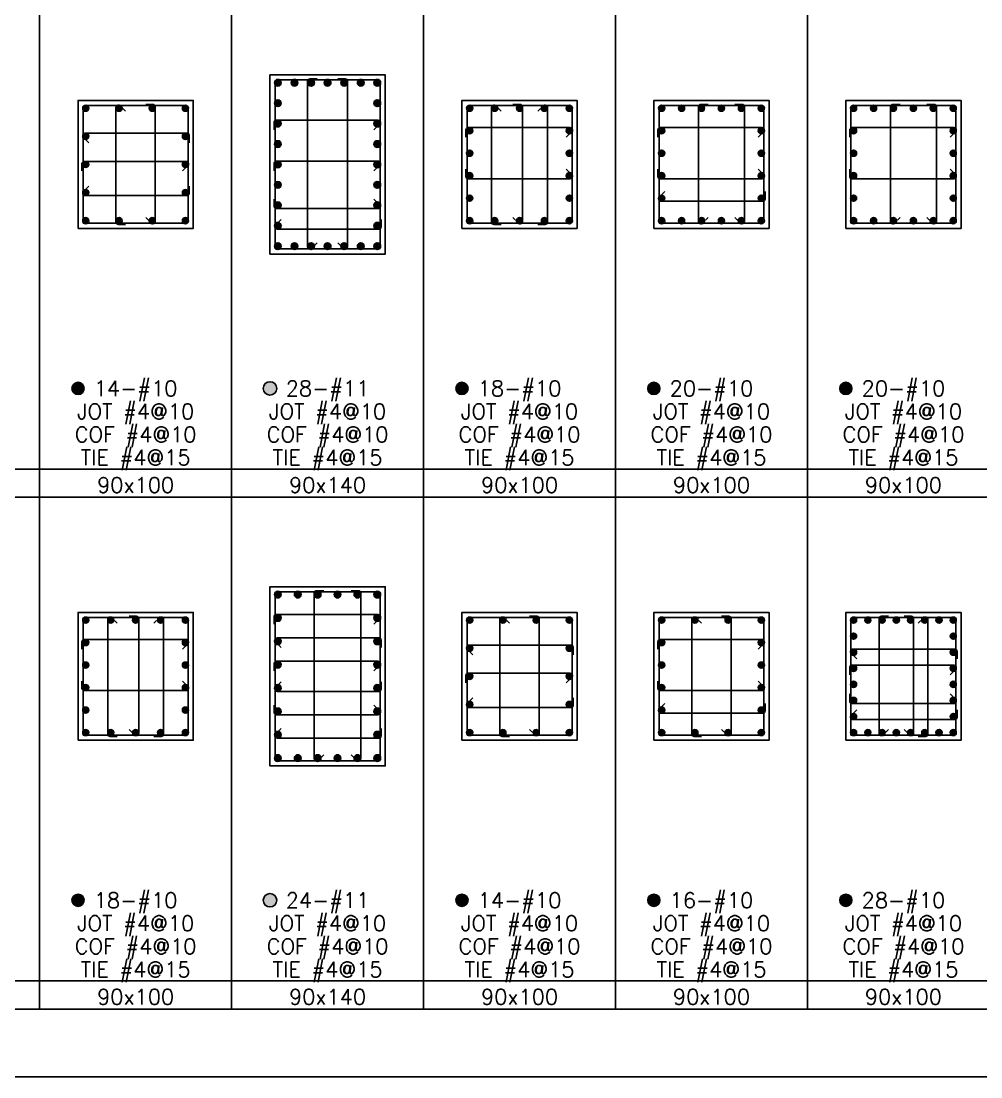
# Model space of a CAD drawing. Header units: millimetres. Extents: x 0 to 31920, y -6088 to 2522.
# Drawn here: x 7255 to 8005, y 0 to 825 of the extents above; entities that cross this region are included whole.
import ezdxf
from ezdxf.enums import TextEntityAlignment as Align

# ---------------------------------------------------------------- set-up
doc = ezdxf.new("R2010")
doc.units = ezdxf.units.MM
doc.header["$MEASUREMENT"] = 0
for name, color, linetype in [('DwFm', 7, 'Continuous'), ('S-RC', 130, 'Continuous'), ('S-REINF', 6, 'Continuous'), ('S-REINFD', 201, 'Continuous'), ('S-STUD', 1, 'Continuous'), ('S-TEXT', 2, 'Continuous')]:
    doc.layers.add(name, color=color, linetype=linetype)
doc.styles.add('CS4', font='romans.shx', dxfattribs={"width": 0.8, "bigfont": 'lsp.shx'})

# ---------------------------------------------------------------- blocks, each defined once
blk = doc.blocks.new('繪圖範圍')
blk.add_lwpolyline([(0, 51.1), (79.8, 51.1), (79.8, 0), (0, 0)], close=True)

msp = doc.modelspace()

# ---------------------------------------------------------------- hatches: boundary and pattern name
at = {"layer": 'S-REINFD'}
h = msp.add_hatch(color=256, dxfattribs=at)
edge = h.paths.add_edge_path()
edge.add_arc((7455.14, 776.86), 2.62, 0, 360)
h = msp.add_hatch(color=256, dxfattribs=at)
edge = h.paths.add_edge_path()
edge.add_arc((7468.1, 776.86), 2.62, 0, 360)
h = msp.add_hatch(color=256, dxfattribs=at)
edge = h.paths.add_edge_path()
edge.add_arc((7481.05, 776.86), 2.62, 0, 360)
h = msp.add_hatch(color=256, dxfattribs=at)
edge = h.paths.add_edge_path()
edge.add_arc((7494, 776.86), 2.62, 0, 360)
h = msp.add_hatch(color=256, dxfattribs=at)
edge = h.paths.add_edge_path()
edge.add_arc((7506.95, 776.86), 2.62, 0, 360)
h = msp.add_hatch(color=256, dxfattribs=at)
edge = h.paths.add_edge_path()
edge.add_arc((7519.9, 776.86), 2.62, 0, 360)
h = msp.add_hatch(color=256, dxfattribs=at)
edge = h.paths.add_edge_path()
edge.add_arc((7532.86, 776.86), 2.62, 0, 360)
h = msp.add_hatch(color=256, dxfattribs=at)
edge = h.paths.add_edge_path()
edge.add_arc((7305.06, 756.94), 2.38, 0, 360)
h = msp.add_hatch(color=256, dxfattribs=at)
edge = h.paths.add_edge_path()
edge.add_arc((7331.02, 756.94), 2.38, 0, 360)
h = msp.add_hatch(color=256, dxfattribs=at)
edge = h.paths.add_edge_path()
edge.add_arc((7356.98, 756.94), 2.38, 0, 360)
h = msp.add_hatch(color=256, dxfattribs=at)
edge = h.paths.add_edge_path()
edge.add_arc((7382.94, 756.94), 2.38, 0, 360)
h = msp.add_hatch(color=256, dxfattribs=at)
edge = h.paths.add_edge_path()
edge.add_arc((7455.14, 760.89), 2.62, 0, 360)
h = msp.add_hatch(color=256, dxfattribs=at)
edge = h.paths.add_edge_path()
edge.add_arc((7532.86, 760.89), 2.62, 0, 360)
h = msp.add_hatch(color=256, dxfattribs=at)
edge = h.paths.add_edge_path()
edge.add_arc((7605.06, 756.94), 2.38, 0, 360)
h = msp.add_hatch(color=256, dxfattribs=at)
edge = h.paths.add_edge_path()
edge.add_arc((7624.53, 756.94), 2.38, 0, 360)
h = msp.add_hatch(color=256, dxfattribs=at)
edge = h.paths.add_edge_path()
edge.add_arc((7644, 756.94), 2.38, 0, 360)
h = msp.add_hatch(color=256, dxfattribs=at)
edge = h.paths.add_edge_path()
edge.add_arc((7663.47, 756.94), 2.38, 0, 360)
h = msp.add_hatch(color=256, dxfattribs=at)
edge = h.paths.add_edge_path()
edge.add_arc((7682.94, 756.94), 2.38, 0, 360)
h = msp.add_hatch(color=256, dxfattribs=at)
edge = h.paths.add_edge_path()
edge.add_arc((7755.06, 756.94), 2.38, 0, 360)
h = msp.add_hatch(color=256, dxfattribs=at)
edge = h.paths.add_edge_path()
edge.add_arc((7770.64, 756.94), 2.38, 0, 360)
h = msp.add_hatch(color=256, dxfattribs=at)
edge = h.paths.add_edge_path()
edge.add_arc((7786.21, 756.94), 2.38, 0, 360)
h = msp.add_hatch(color=256, dxfattribs=at)
edge = h.paths.add_edge_path()
edge.add_arc((7801.79, 756.94), 2.38, 0, 360)
h = msp.add_hatch(color=256, dxfattribs=at)
edge = h.paths.add_edge_path()
edge.add_arc((7817.36, 756.94), 2.38, 0, 360)
h = msp.add_hatch(color=256, dxfattribs=at)
edge = h.paths.add_edge_path()
edge.add_arc((7832.94, 756.94), 2.38, 0, 360)
h = msp.add_hatch(color=256, dxfattribs=at)
edge = h.paths.add_edge_path()
edge.add_arc((7905.06, 756.94), 2.38, 0, 360)
h = msp.add_hatch(color=256, dxfattribs=at)
edge = h.paths.add_edge_path()
edge.add_arc((7920.64, 756.94), 2.38, 0, 360)
h = msp.add_hatch(color=256, dxfattribs=at)
edge = h.paths.add_edge_path()
edge.add_arc((7936.21, 756.94), 2.38, 0, 360)
h = msp.add_hatch(color=256, dxfattribs=at)
edge = h.paths.add_edge_path()
edge.add_arc((7951.79, 756.94), 2.38, 0, 360)
h = msp.add_hatch(color=256, dxfattribs=at)
edge = h.paths.add_edge_path()
edge.add_arc((7967.36, 756.94), 2.38, 0, 360)
h = msp.add_hatch(color=256, dxfattribs=at)
edge = h.paths.add_edge_path()
edge.add_arc((7982.94, 756.94), 2.38, 0, 360)
h = msp.add_hatch(color=256, dxfattribs=at)
edge = h.paths.add_edge_path()
edge.add_arc((7455.14, 744.93), 2.62, 0, 360)
h = msp.add_hatch(color=256, dxfattribs=at)
edge = h.paths.add_edge_path()
edge.add_arc((7532.86, 744.93), 2.62, 0, 360)
h = msp.add_hatch(color=256, dxfattribs=at)
edge = h.paths.add_edge_path()
edge.add_arc((7305.06, 734.97), 2.38, 0, 360)
h = msp.add_hatch(color=256, dxfattribs=at)
edge = h.paths.add_edge_path()
edge.add_arc((7382.94, 734.97), 2.38, 0, 360)
h = msp.add_hatch(color=256, dxfattribs=at)
edge = h.paths.add_edge_path()
edge.add_arc((7605.06, 739.36), 2.38, 0, 360)
h = msp.add_hatch(color=256, dxfattribs=at)
edge = h.paths.add_edge_path()
edge.add_arc((7682.94, 739.36), 2.38, 0, 360)
h = msp.add_hatch(color=256, dxfattribs=at)
edge = h.paths.add_edge_path()
edge.add_arc((7755.06, 739.36), 2.38, 0, 360)
h = msp.add_hatch(color=256, dxfattribs=at)
edge = h.paths.add_edge_path()
edge.add_arc((7832.94, 739.36), 2.38, 0, 360)
h = msp.add_hatch(color=256, dxfattribs=at)
edge = h.paths.add_edge_path()
edge.add_arc((7905.06, 739.36), 2.38, 0, 360)
h = msp.add_hatch(color=256, dxfattribs=at)
edge = h.paths.add_edge_path()
edge.add_arc((7982.94, 739.36), 2.38, 0, 360)
h = msp.add_hatch(color=256, dxfattribs=at)
edge = h.paths.add_edge_path()
edge.add_arc((7455.14, 728.96), 2.62, 0, 360)
h = msp.add_hatch(color=256, dxfattribs=at)
edge = h.paths.add_edge_path()
edge.add_arc((7532.86, 728.96), 2.62, 0, 360)
h = msp.add_hatch(color=256, dxfattribs=at)
edge = h.paths.add_edge_path()
edge.add_arc((7605.06, 721.79), 2.38, 0, 360)
h = msp.add_hatch(color=256, dxfattribs=at)
edge = h.paths.add_edge_path()
edge.add_arc((7682.94, 721.79), 2.38, 0, 360)
h = msp.add_hatch(color=256, dxfattribs=at)
edge = h.paths.add_edge_path()
edge.add_arc((7755.06, 721.79), 2.38, 0, 360)
h = msp.add_hatch(color=256, dxfattribs=at)
edge = h.paths.add_edge_path()
edge.add_arc((7832.94, 721.79), 2.38, 0, 360)
h = msp.add_hatch(color=256, dxfattribs=at)
edge = h.paths.add_edge_path()
edge.add_arc((7905.06, 721.79), 2.38, 0, 360)
h = msp.add_hatch(color=256, dxfattribs=at)
edge = h.paths.add_edge_path()
edge.add_arc((7982.94, 721.79), 2.38, 0, 360)
h = msp.add_hatch(color=256, dxfattribs=at)
edge = h.paths.add_edge_path()
edge.add_arc((7305.06, 713), 2.38, 0, 360)
h = msp.add_hatch(color=256, dxfattribs=at)
edge = h.paths.add_edge_path()
edge.add_arc((7382.94, 713), 2.38, 0, 360)
h = msp.add_hatch(color=256, dxfattribs=at)
edge = h.paths.add_edge_path()
edge.add_arc((7455.14, 713), 2.62, 0, 360)
h = msp.add_hatch(color=256, dxfattribs=at)
edge = h.paths.add_edge_path()
edge.add_arc((7532.86, 713), 2.62, 0, 360)
h = msp.add_hatch(color=256, dxfattribs=at)
edge = h.paths.add_edge_path()
edge.add_arc((7605.06, 704.21), 2.38, 0, 360)
h = msp.add_hatch(color=256, dxfattribs=at)
edge = h.paths.add_edge_path()
edge.add_arc((7682.94, 704.21), 2.38, 0, 360)
h = msp.add_hatch(color=256, dxfattribs=at)
edge = h.paths.add_edge_path()
edge.add_arc((7755.06, 704.21), 2.38, 0, 360)
h = msp.add_hatch(color=256, dxfattribs=at)
edge = h.paths.add_edge_path()
edge.add_arc((7832.94, 704.21), 2.38, 0, 360)
h = msp.add_hatch(color=256, dxfattribs=at)
edge = h.paths.add_edge_path()
edge.add_arc((7905.06, 704.21), 2.38, 0, 360)
h = msp.add_hatch(color=256, dxfattribs=at)
edge = h.paths.add_edge_path()
edge.add_arc((7982.94, 704.21), 2.38, 0, 360)
h = msp.add_hatch(color=256, dxfattribs=at)
edge = h.paths.add_edge_path()
edge.add_arc((7305.06, 691.03), 2.38, 0, 360)
h = msp.add_hatch(color=256, dxfattribs=at)
edge = h.paths.add_edge_path()
edge.add_arc((7382.94, 691.03), 2.38, 0, 360)
h = msp.add_hatch(color=256, dxfattribs=at)
edge = h.paths.add_edge_path()
edge.add_arc((7455.14, 697.04), 2.62, 0, 360)
h = msp.add_hatch(color=256, dxfattribs=at)
edge = h.paths.add_edge_path()
edge.add_arc((7532.86, 697.04), 2.62, 0, 360)
h = msp.add_hatch(color=256, dxfattribs=at)
edge = h.paths.add_edge_path()
edge.add_arc((7605.06, 686.64), 2.38, 0, 360)
h = msp.add_hatch(color=256, dxfattribs=at)
edge = h.paths.add_edge_path()
edge.add_arc((7682.94, 686.64), 2.38, 0, 360)
h = msp.add_hatch(color=256, dxfattribs=at)
edge = h.paths.add_edge_path()
edge.add_arc((7755.06, 686.64), 2.38, 0, 360)
h = msp.add_hatch(color=256, dxfattribs=at)
edge = h.paths.add_edge_path()
edge.add_arc((7832.94, 686.64), 2.38, 0, 360)
h = msp.add_hatch(color=256, dxfattribs=at)
edge = h.paths.add_edge_path()
edge.add_arc((7905.06, 686.64), 2.38, 0, 360)
h = msp.add_hatch(color=256, dxfattribs=at)
edge = h.paths.add_edge_path()
edge.add_arc((7982.94, 686.64), 2.38, 0, 360)
h = msp.add_hatch(color=256, dxfattribs=at)
edge = h.paths.add_edge_path()
edge.add_arc((7455.14, 681.07), 2.62, 0, 360)
h = msp.add_hatch(color=256, dxfattribs=at)
edge = h.paths.add_edge_path()
edge.add_arc((7532.86, 681.07), 2.62, 0, 360)
h = msp.add_hatch(color=256, dxfattribs=at)
edge = h.paths.add_edge_path()
edge.add_arc((7305.06, 669.06), 2.38, 0, 360)
h = msp.add_hatch(color=256, dxfattribs=at)
edge = h.paths.add_edge_path()
edge.add_arc((7331.02, 669.06), 2.38, 0, 360)
h = msp.add_hatch(color=256, dxfattribs=at)
edge = h.paths.add_edge_path()
edge.add_arc((7356.98, 669.06), 2.38, 0, 360)
h = msp.add_hatch(color=256, dxfattribs=at)
edge = h.paths.add_edge_path()
edge.add_arc((7382.94, 669.06), 2.38, 0, 360)
h = msp.add_hatch(color=256, dxfattribs=at)
edge = h.paths.add_edge_path()
edge.add_arc((7605.06, 669.06), 2.38, 0, 360)
h = msp.add_hatch(color=256, dxfattribs=at)
edge = h.paths.add_edge_path()
edge.add_arc((7624.53, 669.06), 2.38, 0, 360)
h = msp.add_hatch(color=256, dxfattribs=at)
edge = h.paths.add_edge_path()
edge.add_arc((7644, 669.06), 2.38, 0, 360)
h = msp.add_hatch(color=256, dxfattribs=at)
edge = h.paths.add_edge_path()
edge.add_arc((7663.47, 669.06), 2.38, 0, 360)
h = msp.add_hatch(color=256, dxfattribs=at)
edge = h.paths.add_edge_path()
edge.add_arc((7682.94, 669.06), 2.38, 0, 360)
h = msp.add_hatch(color=256, dxfattribs=at)
edge = h.paths.add_edge_path()
edge.add_arc((7755.06, 669.06), 2.38, 0, 360)
h = msp.add_hatch(color=256, dxfattribs=at)
edge = h.paths.add_edge_path()
edge.add_arc((7770.64, 669.06), 2.38, 0, 360)
h = msp.add_hatch(color=256, dxfattribs=at)
edge = h.paths.add_edge_path()
edge.add_arc((7786.21, 669.06), 2.38, 0, 360)
h = msp.add_hatch(color=256, dxfattribs=at)
edge = h.paths.add_edge_path()
edge.add_arc((7801.79, 669.06), 2.38, 0, 360)
h = msp.add_hatch(color=256, dxfattribs=at)
edge = h.paths.add_edge_path()
edge.add_arc((7817.36, 669.06), 2.38, 0, 360)
h = msp.add_hatch(color=256, dxfattribs=at)
edge = h.paths.add_edge_path()
edge.add_arc((7832.94, 669.06), 2.38, 0, 360)
h = msp.add_hatch(color=256, dxfattribs=at)
edge = h.paths.add_edge_path()
edge.add_arc((7905.06, 669.06), 2.38, 0, 360)
h = msp.add_hatch(color=256, dxfattribs=at)
edge = h.paths.add_edge_path()
edge.add_arc((7920.64, 669.06), 2.38, 0, 360)
h = msp.add_hatch(color=256, dxfattribs=at)
edge = h.paths.add_edge_path()
edge.add_arc((7936.21, 669.06), 2.38, 0, 360)
h = msp.add_hatch(color=256, dxfattribs=at)
edge = h.paths.add_edge_path()
edge.add_arc((7951.79, 669.06), 2.38, 0, 360)
h = msp.add_hatch(color=256, dxfattribs=at)
edge = h.paths.add_edge_path()
edge.add_arc((7967.36, 669.06), 2.38, 0, 360)
h = msp.add_hatch(color=256, dxfattribs=at)
edge = h.paths.add_edge_path()
edge.add_arc((7982.94, 669.06), 2.38, 0, 360)
h = msp.add_hatch(color=256, dxfattribs=at)
edge = h.paths.add_edge_path()
edge.add_arc((7455.14, 665.11), 2.62, 0, 360)
h = msp.add_hatch(color=256, dxfattribs=at)
edge = h.paths.add_edge_path()
edge.add_arc((7532.86, 665.11), 2.62, 0, 360)
h = msp.add_hatch(color=256, dxfattribs=at)
edge = h.paths.add_edge_path()
edge.add_arc((7455.14, 649.14), 2.62, 0, 360)
h = msp.add_hatch(color=256, dxfattribs=at)
edge = h.paths.add_edge_path()
edge.add_arc((7468.1, 649.14), 2.62, 0, 360)
h = msp.add_hatch(color=256, dxfattribs=at)
edge = h.paths.add_edge_path()
edge.add_arc((7481.05, 649.14), 2.62, 0, 360)
h = msp.add_hatch(color=256, dxfattribs=at)
edge = h.paths.add_edge_path()
edge.add_arc((7494, 649.14), 2.62, 0, 360)
h = msp.add_hatch(color=256, dxfattribs=at)
edge = h.paths.add_edge_path()
edge.add_arc((7506.95, 649.14), 2.62, 0, 360)
h = msp.add_hatch(color=256, dxfattribs=at)
edge = h.paths.add_edge_path()
edge.add_arc((7519.9, 649.14), 2.62, 0, 360)
h = msp.add_hatch(color=256, dxfattribs=at)
edge = h.paths.add_edge_path()
edge.add_arc((7532.86, 649.14), 2.62, 0, 360)
h = msp.add_hatch(color=256, dxfattribs=at)
edge = h.paths.add_edge_path()
edge.add_arc((7299, 538), 4.76, 0, 360)
h = msp.add_hatch(color=256, dxfattribs=at)
edge = h.paths.add_edge_path()
edge.add_arc((7449, 538), 5.24, 0, 360)
h = msp.add_hatch(color=256, dxfattribs=at)
edge = h.paths.add_edge_path()
edge.add_arc((7599, 538), 4.76, 0, 360)
h = msp.add_hatch(color=256, dxfattribs=at)
edge = h.paths.add_edge_path()
edge.add_arc((7749, 538), 4.76, 0, 360)
h = msp.add_hatch(color=256, dxfattribs=at)
edge = h.paths.add_edge_path()
edge.add_arc((7899, 538), 4.76, 0, 360)
h = msp.add_hatch(color=256, dxfattribs=at)
edge = h.paths.add_edge_path()
edge.add_arc((7455.14, 376.86), 2.62, 0, 360)
h = msp.add_hatch(color=256, dxfattribs=at)
edge = h.paths.add_edge_path()
edge.add_arc((7470.69, 376.86), 2.62, 0, 360)
h = msp.add_hatch(color=256, dxfattribs=at)
edge = h.paths.add_edge_path()
edge.add_arc((7486.23, 376.86), 2.62, 0, 360)
h = msp.add_hatch(color=256, dxfattribs=at)
edge = h.paths.add_edge_path()
edge.add_arc((7501.77, 376.86), 2.62, 0, 360)
h = msp.add_hatch(color=256, dxfattribs=at)
edge = h.paths.add_edge_path()
edge.add_arc((7517.31, 376.86), 2.62, 0, 360)
h = msp.add_hatch(color=256, dxfattribs=at)
edge = h.paths.add_edge_path()
edge.add_arc((7532.86, 376.86), 2.62, 0, 360)
h = msp.add_hatch(color=256, dxfattribs=at)
edge = h.paths.add_edge_path()
edge.add_arc((7305.06, 356.94), 2.38, 0, 360)
h = msp.add_hatch(color=256, dxfattribs=at)
edge = h.paths.add_edge_path()
edge.add_arc((7324.53, 356.94), 2.38, 0, 360)
h = msp.add_hatch(color=256, dxfattribs=at)
edge = h.paths.add_edge_path()
edge.add_arc((7344, 356.94), 2.38, 0, 360)
h = msp.add_hatch(color=256, dxfattribs=at)
edge = h.paths.add_edge_path()
edge.add_arc((7363.47, 356.94), 2.38, 0, 360)
h = msp.add_hatch(color=256, dxfattribs=at)
edge = h.paths.add_edge_path()
edge.add_arc((7382.94, 356.94), 2.38, 0, 360)
h = msp.add_hatch(color=256, dxfattribs=at)
edge = h.paths.add_edge_path()
edge.add_arc((7455.14, 358.61), 2.62, 0, 360)
h = msp.add_hatch(color=256, dxfattribs=at)
edge = h.paths.add_edge_path()
edge.add_arc((7532.86, 358.61), 2.62, 0, 360)
h = msp.add_hatch(color=256, dxfattribs=at)
edge = h.paths.add_edge_path()
edge.add_arc((7605.06, 356.94), 2.38, 0, 360)
h = msp.add_hatch(color=256, dxfattribs=at)
edge = h.paths.add_edge_path()
edge.add_arc((7631.02, 356.94), 2.38, 0, 360)
h = msp.add_hatch(color=256, dxfattribs=at)
edge = h.paths.add_edge_path()
edge.add_arc((7656.98, 356.94), 2.38, 0, 360)
h = msp.add_hatch(color=256, dxfattribs=at)
edge = h.paths.add_edge_path()
edge.add_arc((7682.94, 356.94), 2.38, 0, 360)
h = msp.add_hatch(color=256, dxfattribs=at)
edge = h.paths.add_edge_path()
edge.add_arc((7755.06, 356.94), 2.38, 0, 360)
h = msp.add_hatch(color=256, dxfattribs=at)
edge = h.paths.add_edge_path()
edge.add_arc((7781.02, 356.94), 2.38, 0, 360)
h = msp.add_hatch(color=256, dxfattribs=at)
edge = h.paths.add_edge_path()
edge.add_arc((7806.98, 356.94), 2.38, 0, 360)
h = msp.add_hatch(color=256, dxfattribs=at)
edge = h.paths.add_edge_path()
edge.add_arc((7832.94, 356.94), 2.38, 0, 360)
h = msp.add_hatch(color=256, dxfattribs=at)
edge = h.paths.add_edge_path()
edge.add_arc((7905.06, 356.94), 2.38, 0, 360)
h = msp.add_hatch(color=256, dxfattribs=at)
edge = h.paths.add_edge_path()
edge.add_arc((7916.19, 356.94), 2.38, 0, 360)
h = msp.add_hatch(color=256, dxfattribs=at)
edge = h.paths.add_edge_path()
edge.add_arc((7927.31, 356.94), 2.38, 0, 360)
h = msp.add_hatch(color=256, dxfattribs=at)
edge = h.paths.add_edge_path()
edge.add_arc((7938.44, 356.94), 2.38, 0, 360)
h = msp.add_hatch(color=256, dxfattribs=at)
edge = h.paths.add_edge_path()
edge.add_arc((7949.56, 356.94), 2.38, 0, 360)
h = msp.add_hatch(color=256, dxfattribs=at)
edge = h.paths.add_edge_path()
edge.add_arc((7960.69, 356.94), 2.38, 0, 360)
h = msp.add_hatch(color=256, dxfattribs=at)
edge = h.paths.add_edge_path()
edge.add_arc((7971.81, 356.94), 2.38, 0, 360)
h = msp.add_hatch(color=256, dxfattribs=at)
edge = h.paths.add_edge_path()
edge.add_arc((7982.94, 356.94), 2.38, 0, 360)
h = msp.add_hatch(color=256, dxfattribs=at)
edge = h.paths.add_edge_path()
edge.add_arc((7905.06, 344.38), 2.38, 0, 360)
h = msp.add_hatch(color=256, dxfattribs=at)
edge = h.paths.add_edge_path()
edge.add_arc((7982.94, 344.38), 2.38, 0, 360)
h = msp.add_hatch(color=256, dxfattribs=at)
edge = h.paths.add_edge_path()
edge.add_arc((7305.06, 339.36), 2.38, 0, 360)
h = msp.add_hatch(color=256, dxfattribs=at)
edge = h.paths.add_edge_path()
edge.add_arc((7382.94, 339.36), 2.38, 0, 360)
h = msp.add_hatch(color=256, dxfattribs=at)
edge = h.paths.add_edge_path()
edge.add_arc((7455.14, 340.37), 2.62, 0, 360)
h = msp.add_hatch(color=256, dxfattribs=at)
edge = h.paths.add_edge_path()
edge.add_arc((7532.86, 340.37), 2.62, 0, 360)
h = msp.add_hatch(color=256, dxfattribs=at)
edge = h.paths.add_edge_path()
edge.add_arc((7755.06, 339.36), 2.38, 0, 360)
h = msp.add_hatch(color=256, dxfattribs=at)
edge = h.paths.add_edge_path()
edge.add_arc((7832.94, 339.36), 2.38, 0, 360)
h = msp.add_hatch(color=256, dxfattribs=at)
edge = h.paths.add_edge_path()
edge.add_arc((7605.06, 334.97), 2.38, 0, 360)
h = msp.add_hatch(color=256, dxfattribs=at)
edge = h.paths.add_edge_path()
edge.add_arc((7682.94, 334.97), 2.38, 0, 360)
h = msp.add_hatch(color=256, dxfattribs=at)
edge = h.paths.add_edge_path()
edge.add_arc((7905.06, 331.83), 2.38, 0, 360)
h = msp.add_hatch(color=256, dxfattribs=at)
edge = h.paths.add_edge_path()
edge.add_arc((7982.94, 331.83), 2.38, 0, 360)
h = msp.add_hatch(color=256, dxfattribs=at)
edge = h.paths.add_edge_path()
edge.add_arc((7305.06, 321.79), 2.38, 0, 360)
h = msp.add_hatch(color=256, dxfattribs=at)
edge = h.paths.add_edge_path()
edge.add_arc((7382.94, 321.79), 2.38, 0, 360)
h = msp.add_hatch(color=256, dxfattribs=at)
edge = h.paths.add_edge_path()
edge.add_arc((7455.14, 322.12), 2.62, 0, 360)
h = msp.add_hatch(color=256, dxfattribs=at)
edge = h.paths.add_edge_path()
edge.add_arc((7532.86, 322.12), 2.62, 0, 360)
h = msp.add_hatch(color=256, dxfattribs=at)
edge = h.paths.add_edge_path()
edge.add_arc((7755.06, 321.79), 2.38, 0, 360)
h = msp.add_hatch(color=256, dxfattribs=at)
edge = h.paths.add_edge_path()
edge.add_arc((7832.94, 321.79), 2.38, 0, 360)
h = msp.add_hatch(color=256, dxfattribs=at)
edge = h.paths.add_edge_path()
edge.add_arc((7605.06, 313), 2.38, 0, 360)
h = msp.add_hatch(color=256, dxfattribs=at)
edge = h.paths.add_edge_path()
edge.add_arc((7682.94, 313), 2.38, 0, 360)
h = msp.add_hatch(color=256, dxfattribs=at)
edge = h.paths.add_edge_path()
edge.add_arc((7905.06, 319.28), 2.38, 0, 360)
h = msp.add_hatch(color=256, dxfattribs=at)
edge = h.paths.add_edge_path()
edge.add_arc((7982.94, 319.28), 2.38, 0, 360)
h = msp.add_hatch(color=256, dxfattribs=at)
edge = h.paths.add_edge_path()
edge.add_arc((7305.06, 304.21), 2.38, 0, 360)
h = msp.add_hatch(color=256, dxfattribs=at)
edge = h.paths.add_edge_path()
edge.add_arc((7382.94, 304.21), 2.38, 0, 360)
h = msp.add_hatch(color=256, dxfattribs=at)
edge = h.paths.add_edge_path()
edge.add_arc((7455.14, 303.88), 2.62, 0, 360)
h = msp.add_hatch(color=256, dxfattribs=at)
edge = h.paths.add_edge_path()
edge.add_arc((7532.86, 303.88), 2.62, 0, 360)
h = msp.add_hatch(color=256, dxfattribs=at)
edge = h.paths.add_edge_path()
edge.add_arc((7755.06, 304.21), 2.38, 0, 360)
h = msp.add_hatch(color=256, dxfattribs=at)
edge = h.paths.add_edge_path()
edge.add_arc((7832.94, 304.21), 2.38, 0, 360)
h = msp.add_hatch(color=256, dxfattribs=at)
edge = h.paths.add_edge_path()
edge.add_arc((7905.06, 306.72), 2.38, 0, 360)
h = msp.add_hatch(color=256, dxfattribs=at)
edge = h.paths.add_edge_path()
edge.add_arc((7982.94, 306.72), 2.38, 0, 360)
h = msp.add_hatch(color=256, dxfattribs=at)
edge = h.paths.add_edge_path()
edge.add_arc((7305.06, 286.64), 2.38, 0, 360)
h = msp.add_hatch(color=256, dxfattribs=at)
edge = h.paths.add_edge_path()
edge.add_arc((7382.94, 286.64), 2.38, 0, 360)
h = msp.add_hatch(color=256, dxfattribs=at)
edge = h.paths.add_edge_path()
edge.add_arc((7605.06, 291.03), 2.38, 0, 360)
h = msp.add_hatch(color=256, dxfattribs=at)
edge = h.paths.add_edge_path()
edge.add_arc((7682.94, 291.03), 2.38, 0, 360)
h = msp.add_hatch(color=256, dxfattribs=at)
edge = h.paths.add_edge_path()
edge.add_arc((7755.06, 286.64), 2.38, 0, 360)
h = msp.add_hatch(color=256, dxfattribs=at)
edge = h.paths.add_edge_path()
edge.add_arc((7832.94, 286.64), 2.38, 0, 360)
h = msp.add_hatch(color=256, dxfattribs=at)
edge = h.paths.add_edge_path()
edge.add_arc((7905.06, 294.17), 2.38, 0, 360)
h = msp.add_hatch(color=256, dxfattribs=at)
edge = h.paths.add_edge_path()
edge.add_arc((7982.94, 294.17), 2.38, 0, 360)
h = msp.add_hatch(color=256, dxfattribs=at)
edge = h.paths.add_edge_path()
edge.add_arc((7455.14, 285.63), 2.62, 0, 360)
h = msp.add_hatch(color=256, dxfattribs=at)
edge = h.paths.add_edge_path()
edge.add_arc((7532.86, 285.63), 2.62, 0, 360)
h = msp.add_hatch(color=256, dxfattribs=at)
edge = h.paths.add_edge_path()
edge.add_arc((7905.06, 281.62), 2.38, 0, 360)
h = msp.add_hatch(color=256, dxfattribs=at)
edge = h.paths.add_edge_path()
edge.add_arc((7982.94, 281.62), 2.38, 0, 360)
h = msp.add_hatch(color=256, dxfattribs=at)
edge = h.paths.add_edge_path()
edge.add_arc((7305.06, 269.06), 2.38, 0, 360)
h = msp.add_hatch(color=256, dxfattribs=at)
edge = h.paths.add_edge_path()
edge.add_arc((7324.53, 269.06), 2.38, 0, 360)
h = msp.add_hatch(color=256, dxfattribs=at)
edge = h.paths.add_edge_path()
edge.add_arc((7344, 269.06), 2.38, 0, 360)
h = msp.add_hatch(color=256, dxfattribs=at)
edge = h.paths.add_edge_path()
edge.add_arc((7363.47, 269.06), 2.38, 0, 360)
h = msp.add_hatch(color=256, dxfattribs=at)
edge = h.paths.add_edge_path()
edge.add_arc((7382.94, 269.06), 2.38, 0, 360)
h = msp.add_hatch(color=256, dxfattribs=at)
edge = h.paths.add_edge_path()
edge.add_arc((7455.14, 267.39), 2.62, 0, 360)
h = msp.add_hatch(color=256, dxfattribs=at)
edge = h.paths.add_edge_path()
edge.add_arc((7532.86, 267.39), 2.62, 0, 360)
h = msp.add_hatch(color=256, dxfattribs=at)
edge = h.paths.add_edge_path()
edge.add_arc((7605.06, 269.06), 2.38, 0, 360)
h = msp.add_hatch(color=256, dxfattribs=at)
edge = h.paths.add_edge_path()
edge.add_arc((7631.02, 269.06), 2.38, 0, 360)
h = msp.add_hatch(color=256, dxfattribs=at)
edge = h.paths.add_edge_path()
edge.add_arc((7656.98, 269.06), 2.38, 0, 360)
h = msp.add_hatch(color=256, dxfattribs=at)
edge = h.paths.add_edge_path()
edge.add_arc((7682.94, 269.06), 2.38, 0, 360)
h = msp.add_hatch(color=256, dxfattribs=at)
edge = h.paths.add_edge_path()
edge.add_arc((7755.06, 269.06), 2.38, 0, 360)
h = msp.add_hatch(color=256, dxfattribs=at)
edge = h.paths.add_edge_path()
edge.add_arc((7781.02, 269.06), 2.38, 0, 360)
h = msp.add_hatch(color=256, dxfattribs=at)
edge = h.paths.add_edge_path()
edge.add_arc((7806.98, 269.06), 2.38, 0, 360)
h = msp.add_hatch(color=256, dxfattribs=at)
edge = h.paths.add_edge_path()
edge.add_arc((7832.94, 269.06), 2.38, 0, 360)
h = msp.add_hatch(color=256, dxfattribs=at)
edge = h.paths.add_edge_path()
edge.add_arc((7905.06, 269.06), 2.38, 0, 360)
h = msp.add_hatch(color=256, dxfattribs=at)
edge = h.paths.add_edge_path()
edge.add_arc((7916.19, 269.06), 2.38, 0, 360)
h = msp.add_hatch(color=256, dxfattribs=at)
edge = h.paths.add_edge_path()
edge.add_arc((7927.31, 269.06), 2.38, 0, 360)
h = msp.add_hatch(color=256, dxfattribs=at)
edge = h.paths.add_edge_path()
edge.add_arc((7938.44, 269.06), 2.38, 0, 360)
h = msp.add_hatch(color=256, dxfattribs=at)
edge = h.paths.add_edge_path()
edge.add_arc((7949.56, 269.06), 2.38, 0, 360)
h = msp.add_hatch(color=256, dxfattribs=at)
edge = h.paths.add_edge_path()
edge.add_arc((7960.69, 269.06), 2.38, 0, 360)
h = msp.add_hatch(color=256, dxfattribs=at)
edge = h.paths.add_edge_path()
edge.add_arc((7971.81, 269.06), 2.38, 0, 360)
h = msp.add_hatch(color=256, dxfattribs=at)
edge = h.paths.add_edge_path()
edge.add_arc((7982.94, 269.06), 2.38, 0, 360)
h = msp.add_hatch(color=256, dxfattribs=at)
edge = h.paths.add_edge_path()
edge.add_arc((7455.14, 249.14), 2.62, 0, 360)
h = msp.add_hatch(color=256, dxfattribs=at)
edge = h.paths.add_edge_path()
edge.add_arc((7470.69, 249.14), 2.62, 0, 360)
h = msp.add_hatch(color=256, dxfattribs=at)
edge = h.paths.add_edge_path()
edge.add_arc((7486.23, 249.14), 2.62, 0, 360)
h = msp.add_hatch(color=256, dxfattribs=at)
edge = h.paths.add_edge_path()
edge.add_arc((7501.77, 249.14), 2.62, 0, 360)
h = msp.add_hatch(color=256, dxfattribs=at)
edge = h.paths.add_edge_path()
edge.add_arc((7517.31, 249.14), 2.62, 0, 360)
h = msp.add_hatch(color=256, dxfattribs=at)
edge = h.paths.add_edge_path()
edge.add_arc((7532.86, 249.14), 2.62, 0, 360)
h = msp.add_hatch(color=256, dxfattribs=at)
edge = h.paths.add_edge_path()
edge.add_arc((7299, 138), 4.76, 0, 360)
h = msp.add_hatch(color=256, dxfattribs=at)
edge = h.paths.add_edge_path()
edge.add_arc((7449, 138), 5.24, 0, 360)
h = msp.add_hatch(color=256, dxfattribs=at)
edge = h.paths.add_edge_path()
edge.add_arc((7599, 138), 4.76, 0, 360)
h = msp.add_hatch(color=256, dxfattribs=at)
edge = h.paths.add_edge_path()
edge.add_arc((7749, 138), 4.76, 0, 360)
h = msp.add_hatch(color=256, dxfattribs=at)
edge = h.paths.add_edge_path()
edge.add_arc((7899, 138), 4.76, 0, 360)

# ---------------------------------------------------------------- linework, layer by layer
at = {"layer": 'S-RC'}
for points in [[(7449, 643), (7539, 643), (7539, 783), (7449, 783), (7449, 643)], [(7299, 663), (7389, 663), (7389, 763), (7299, 763), (7299, 663)], [(7599, 663), (7689, 663), (7689, 763), (7599, 763), (7599, 663)], [(7749, 663), (7839, 663), (7839, 763), (7749, 763), (7749, 663)], [(7899, 663), (7989, 663), (7989, 763), (7899, 763), (7899, 663)], [(7449, 243), (7539, 243), (7539, 383), (7449, 383), (7449, 243)], [(7299, 263), (7389, 263), (7389, 363), (7299, 363), (7299, 263)], [(7599, 263), (7689, 263), (7689, 363), (7599, 363), (7599, 263)], [(7749, 263), (7839, 263), (7839, 363), (7749, 363), (7749, 263)], [(7899, 263), (7989, 263), (7989, 363), (7899, 363), (7899, 263)]]:
    msp.add_lwpolyline(points, dxfattribs=at)
at = {"layer": 'S-REINF', "color": 2}
for points in [[(7453, 647), (7533.1, 647, 0.414214), (7535, 648.9), (7535, 777.1, 0.414214), (7533.1, 779), (7454.9, 779, 0.414214), (7453, 777.1), (7453, 647)], [(7485.93, 651.76), (7481.68, 647.45, -0.671037), (7478.43, 648.78), (7478.43, 777.96, -0.414214), (7480.33, 779.86), (7485.93, 779.86)], [(7502.07, 651.76), (7506.32, 647.45, 0.671037), (7509.57, 648.78), (7509.57, 777.96, 0.414214), (7507.67, 779.86), (7502.07, 779.86)], [(7303, 667), (7383.1, 667, 0.414214), (7385, 668.9), (7385, 757.1, 0.414214), (7383.1, 759), (7304.9, 759, 0.414214), (7303, 757.1), (7303, 667)], [(7336.14, 666.06), (7330.54, 666.06, -0.414214), (7328.64, 667.96), (7328.64, 757.4, -0.665297), (7331.87, 758.75), (7336.14, 754.56)], [(7351.86, 671.44), (7356.13, 667.25, 0.665297), (7359.36, 668.6), (7359.36, 758.04, 0.414214), (7357.46, 759.94), (7351.86, 759.94)], [(7603, 667), (7683.1, 667, 0.414214), (7685, 668.9), (7685, 757.1, 0.414214), (7683.1, 759), (7604.9, 759, 0.414214), (7603, 757.1), (7603, 667)], [(7629.65, 666.06), (7624.05, 666.06, -0.414214), (7622.15, 667.96), (7622.15, 757.4, -0.665297), (7625.38, 758.75), (7629.65, 754.56)], [(7638.88, 671.44), (7643.15, 667.25, 0.665297), (7646.38, 668.6), (7646.38, 758.04, 0.414214), (7644.48, 759.94), (7638.88, 759.94)], [(7658.35, 666.06), (7663.95, 666.06, 0.414214), (7665.85, 667.96), (7665.85, 757.4, 0.665297), (7662.62, 758.75), (7658.35, 754.56)], [(7753, 667), (7833.1, 667, 0.414214), (7835, 668.9), (7835, 757.1, 0.414214), (7833.1, 759), (7754.9, 759, 0.414214), (7753, 757.1), (7753, 667)], [(7791.33, 671.44), (7787.06, 667.25, -0.665297), (7783.83, 668.6), (7783.83, 758.04, -0.414214), (7785.73, 759.94), (7791.33, 759.94)], [(7812.24, 671.44), (7816.51, 667.25, 0.665297), (7819.74, 668.6), (7819.74, 758.04, 0.414214), (7817.84, 759.94), (7812.24, 759.94)], [(7903, 667), (7983.1, 667, 0.414214), (7985, 668.9), (7985, 757.1, 0.414214), (7983.1, 759), (7904.9, 759, 0.414214), (7903, 757.1), (7903, 667)], [(7941.33, 671.44), (7937.06, 667.25, -0.665297), (7933.83, 668.6), (7933.83, 758.04, -0.414214), (7935.73, 759.94), (7941.33, 759.94)], [(7962.24, 671.44), (7966.51, 667.25, 0.665297), (7969.74, 668.6), (7969.74, 758.04, 0.414214), (7967.84, 759.94), (7962.24, 759.94)], [(7452.14, 740.05), (7452.14, 745.65, -0.414214), (7454.04, 747.55), (7533.22, 747.55, -0.671037), (7534.55, 744.29), (7530.24, 740.05)], [(7307.45, 729.85), (7303.25, 734.12, -0.665297), (7304.6, 737.35), (7384.04, 737.35, -0.414214), (7385.94, 735.45), (7385.94, 729.85)], [(7602.06, 734.24), (7602.06, 739.84, -0.414214), (7603.96, 741.74), (7683.4, 741.74, -0.665297), (7684.75, 738.51), (7680.56, 734.24)], [(7752.06, 734.24), (7752.06, 739.84, -0.414214), (7753.96, 741.74), (7833.4, 741.74, -0.665297), (7834.75, 738.51), (7830.56, 734.24)], [(7902.06, 734.24), (7902.06, 739.84, -0.414214), (7903.96, 741.74), (7983.4, 741.74, -0.665297), (7984.75, 738.51), (7980.56, 734.24)], [(7302.06, 707.88), (7302.06, 713.48, -0.414214), (7303.96, 715.38), (7383.4, 715.38, -0.665297), (7384.75, 712.15), (7380.56, 707.88)], [(7452.14, 708.12), (7452.14, 713.72, -0.414214), (7454.04, 715.62), (7533.22, 715.62, -0.671037), (7534.55, 712.37), (7530.24, 708.12)], [(7602.06, 709.33), (7602.06, 703.73, 0.414214), (7603.96, 701.83), (7683.4, 701.83, 0.665297), (7684.75, 705.06), (7680.56, 709.33)], [(7752.06, 709.33), (7752.06, 703.73, 0.414214), (7753.96, 701.83), (7833.4, 701.83, 0.665297), (7834.75, 705.06), (7830.56, 709.33)], [(7902.06, 709.33), (7902.06, 703.73, 0.414214), (7903.96, 701.83), (7983.4, 701.83, 0.665297), (7984.75, 705.06), (7980.56, 709.33)], [(7307.45, 696.15), (7303.25, 691.88, 0.665297), (7304.6, 688.65), (7384.04, 688.65, 0.414214), (7385.94, 690.55), (7385.94, 696.15)], [(7452.14, 685.95), (7452.14, 680.35, 0.414214), (7454.04, 678.45), (7533.22, 678.45, 0.671037), (7534.55, 681.71), (7530.24, 685.95)], [(7757.45, 691.76), (7753.25, 687.49, 0.665297), (7754.6, 684.26), (7834.04, 684.26, 0.414214), (7835.94, 686.16), (7835.94, 691.76)], [(7457.76, 669.99), (7453.45, 665.74, 0.671037), (7454.78, 662.49), (7533.96, 662.49, 0.414214), (7535.86, 664.39), (7535.86, 669.99)], [(7491.11, 251.76), (7486.86, 247.45, -0.671037), (7483.61, 248.78), (7483.61, 377.96, -0.414214), (7485.51, 379.86), (7491.11, 379.86)], [(7512.43, 251.76), (7516.68, 247.45, 0.671037), (7519.93, 248.78), (7519.93, 377.96, 0.414214), (7518.03, 379.86), (7512.43, 379.86)], [(7453, 247), (7533.1, 247, 0.414214), (7535, 248.9), (7535, 377.1, 0.414214), (7533.1, 379), (7454.9, 379, 0.414214), (7453, 377.1), (7453, 247)], [(7303, 267), (7383.1, 267, 0.414214), (7385, 268.9), (7385, 357.1, 0.414214), (7383.1, 359), (7304.9, 359, 0.414214), (7303, 357.1), (7303, 267)], [(7329.65, 266.06), (7324.05, 266.06, -0.414214), (7322.15, 267.96), (7322.15, 357.4, -0.665297), (7325.38, 358.75), (7329.65, 354.55)], [(7338.88, 271.44), (7343.15, 267.25, 0.665297), (7346.38, 268.6), (7346.38, 358.04, 0.414214), (7344.48, 359.94), (7338.88, 359.94)], [(7358.35, 266.06), (7363.95, 266.06, 0.414214), (7365.85, 267.96), (7365.85, 357.4, 0.665297), (7362.62, 358.75), (7358.35, 354.55)], [(7452.14, 353.73), (7452.14, 359.33, -0.414214), (7454.04, 361.23), (7533.22, 361.23, -0.671037), (7534.55, 357.98), (7530.24, 353.73)], [(7603, 267), (7683.1, 267, 0.414214), (7685, 268.9), (7685, 357.1, 0.414214), (7683.1, 359), (7604.9, 359, 0.414214), (7603, 357.1), (7603, 267)], [(7636.14, 266.06), (7630.54, 266.06, -0.414214), (7628.64, 267.96), (7628.64, 357.4, -0.665297), (7631.87, 358.75), (7636.14, 354.55)], [(7651.86, 271.44), (7656.13, 267.25, 0.665297), (7659.36, 268.6), (7659.36, 358.04, 0.414214), (7657.46, 359.94), (7651.86, 359.94)], [(7753, 267), (7833.1, 267, 0.414214), (7835, 268.9), (7835, 357.1, 0.414214), (7833.1, 359), (7754.9, 359, 0.414214), (7753, 357.1), (7753, 267)], [(7786.14, 266.06), (7780.54, 266.06, -0.414214), (7778.64, 267.96), (7778.64, 357.4, -0.665297), (7781.87, 358.75), (7786.14, 354.55)], [(7801.86, 271.44), (7806.13, 267.25, 0.665297), (7809.36, 268.6), (7809.36, 358.04, 0.414214), (7807.46, 359.94), (7801.86, 359.94)], [(7903, 267), (7983.1, 267, 0.414214), (7985, 268.9), (7985, 357.1, 0.414214), (7983.1, 359), (7904.9, 359, 0.414214), (7903, 357.1), (7903, 267)], [(7932.43, 271.44), (7928.16, 267.25, -0.665297), (7924.93, 268.6), (7924.93, 358.04, -0.414214), (7926.83, 359.94), (7932.43, 359.94)], [(7944.44, 271.44), (7948.71, 267.25, 0.665297), (7951.94, 268.6), (7951.94, 358.04, 0.414214), (7950.04, 359.94), (7944.44, 359.94)], [(7955.57, 266.06), (7961.17, 266.06, 0.414214), (7963.07, 267.96), (7963.07, 357.4, 0.665297), (7959.84, 358.75), (7955.57, 354.55)], [(7302.06, 334.24), (7302.06, 339.84, -0.414214), (7303.96, 341.74), (7383.4, 341.74, -0.665297), (7384.75, 338.51), (7380.56, 334.24)], [(7457.76, 335.49), (7453.45, 339.73, -0.671037), (7454.78, 342.99), (7533.96, 342.99, -0.414214), (7535.86, 341.09), (7535.86, 335.49)], [(7752.06, 334.24), (7752.06, 339.84, -0.414214), (7753.96, 341.74), (7833.4, 341.74, -0.665297), (7834.75, 338.51), (7830.56, 334.24)], [(7607.45, 329.85), (7603.25, 334.12, -0.665297), (7604.6, 337.35), (7684.04, 337.35, -0.414214), (7685.94, 335.45), (7685.94, 329.85)], [(7907.45, 326.71), (7903.25, 330.98, -0.665297), (7904.6, 334.21), (7984.04, 334.21, -0.414214), (7985.94, 332.31), (7985.94, 326.71)], [(7452.14, 317.24), (7452.14, 322.84, -0.414214), (7454.04, 324.74), (7533.22, 324.74, -0.671037), (7534.55, 321.49), (7530.24, 317.24)], [(7602.06, 307.88), (7602.06, 313.48, -0.414214), (7603.96, 315.38), (7683.4, 315.38, -0.665297), (7684.75, 312.15), (7680.56, 307.88)], [(7902.06, 314.16), (7902.06, 319.76, -0.414214), (7903.96, 321.66), (7983.4, 321.66, -0.665297), (7984.75, 318.43), (7980.56, 314.16)], [(7302.06, 309.33), (7302.06, 303.73, 0.414214), (7303.96, 301.83), (7383.4, 301.83, 0.665297), (7384.75, 305.06), (7380.56, 309.33)], [(7457.76, 308.76), (7453.45, 304.51, 0.671037), (7454.78, 301.26), (7533.96, 301.26, 0.414214), (7535.86, 303.16), (7535.86, 308.76)], [(7752.06, 309.33), (7752.06, 303.73, 0.414214), (7753.96, 301.83), (7833.4, 301.83, 0.665297), (7834.75, 305.06), (7830.56, 309.33)], [(7902.06, 299.29), (7902.06, 293.69, 0.414214), (7903.96, 291.79), (7983.4, 291.79, 0.665297), (7984.75, 295.02), (7980.56, 299.29)], [(7452.14, 290.51), (7452.14, 284.91, 0.414214), (7454.04, 283.01), (7533.22, 283.01, 0.671037), (7534.55, 286.27), (7530.24, 290.51)], [(7607.45, 296.15), (7603.25, 291.88, 0.665297), (7604.6, 288.65), (7684.04, 288.65, 0.414214), (7685.94, 290.55), (7685.94, 296.15)], [(7757.45, 291.76), (7753.25, 287.49, 0.665297), (7754.6, 284.26), (7834.04, 284.26, 0.414214), (7835.94, 286.16), (7835.94, 291.76)], [(7907.45, 286.74), (7903.25, 282.47, 0.665297), (7904.6, 279.24), (7984.04, 279.24, 0.414214), (7985.94, 281.14), (7985.94, 286.74)], [(7457.76, 272.27), (7453.45, 268.02, 0.671037), (7454.78, 264.77), (7533.96, 264.77, 0.414214), (7535.86, 266.67), (7535.86, 272.27)]]:
    msp.add_lwpolyline(points, format="xyb", dxfattribs=at)
at = {"layer": 'S-REINFD'}
for centre, radius in [((7455.14, 776.86), 2.62), ((7468.1, 776.86), 2.62), ((7481.05, 776.86), 2.62), ((7494, 776.86), 2.62), ((7506.95, 776.86), 2.62), ((7519.9, 776.86), 2.62), ((7532.86, 776.86), 2.62), ((7305.06, 756.94), 2.38), ((7331.02, 756.94), 2.38), ((7356.98, 756.94), 2.38), ((7382.94, 756.94), 2.38), ((7455.14, 760.89), 2.62), ((7532.86, 760.89), 2.62), ((7605.06, 756.94), 2.38), ((7624.53, 756.94), 2.38), ((7644, 756.94), 2.38), ((7663.47, 756.94), 2.38), ((7682.94, 756.94), 2.38), ((7755.06, 756.94), 2.38), ((7770.64, 756.94), 2.38), ((7786.21, 756.94), 2.38), ((7801.79, 756.94), 2.38), ((7817.36, 756.94), 2.38), ((7832.94, 756.94), 2.38), ((7905.06, 756.94), 2.38), ((7920.64, 756.94), 2.38), ((7936.21, 756.94), 2.38), ((7951.79, 756.94), 2.38), ((7967.36, 756.94), 2.38), ((7982.94, 756.94), 2.38), ((7455.14, 744.93), 2.62), ((7532.86, 744.93), 2.62), ((7305.06, 734.97), 2.38), ((7382.94, 734.97), 2.38), ((7605.06, 739.36), 2.38), ((7682.94, 739.36), 2.38), ((7755.06, 739.36), 2.38), ((7832.94, 739.36), 2.38), ((7905.06, 739.36), 2.38), ((7982.94, 739.36), 2.38), ((7455.14, 728.96), 2.62), ((7532.86, 728.96), 2.62), ((7605.06, 721.79), 2.38), ((7682.94, 721.79), 2.38), ((7755.06, 721.79), 2.38), ((7832.94, 721.79), 2.38), ((7905.06, 721.79), 2.38), ((7982.94, 721.79), 2.38), ((7305.06, 713), 2.38), ((7382.94, 713), 2.38), ((7455.14, 713), 2.62), ((7532.86, 713), 2.62), ((7605.06, 704.21), 2.38), ((7682.94, 704.21), 2.38), ((7755.06, 704.21), 2.38), ((7832.94, 704.21), 2.38), ((7905.06, 704.21), 2.38), ((7982.94, 704.21), 2.38), ((7305.06, 691.03), 2.38), ((7382.94, 691.03), 2.38), ((7455.14, 697.04), 2.62), ((7532.86, 697.04), 2.62), ((7605.06, 686.64), 2.38), ((7682.94, 686.64), 2.38), ((7755.06, 686.64), 2.38), ((7832.94, 686.64), 2.38), ((7905.06, 686.64), 2.38), ((7982.94, 686.64), 2.38), ((7455.14, 681.07), 2.62), ((7532.86, 681.07), 2.62), ((7305.06, 669.06), 2.38), ((7331.02, 669.06), 2.38), ((7356.98, 669.06), 2.38), ((7382.94, 669.06), 2.38), ((7605.06, 669.06), 2.38), ((7624.53, 669.06), 2.38), ((7644, 669.06), 2.38), ((7663.47, 669.06), 2.38), ((7682.94, 669.06), 2.38), ((7755.06, 669.06), 2.38), ((7770.64, 669.06), 2.38), ((7786.21, 669.06), 2.38), ((7801.79, 669.06), 2.38), ((7817.36, 669.06), 2.38), ((7832.94, 669.06), 2.38), ((7905.06, 669.06), 2.38), ((7920.64, 669.06), 2.38), ((7936.21, 669.06), 2.38), ((7951.79, 669.06), 2.38), ((7967.36, 669.06), 2.38), ((7982.94, 669.06), 2.38), ((7455.14, 665.11), 2.62), ((7532.86, 665.11), 2.62), ((7455.14, 649.14), 2.62), ((7468.1, 649.14), 2.62), ((7481.05, 649.14), 2.62), ((7494, 649.14), 2.62), ((7506.95, 649.14), 2.62), ((7519.9, 649.14), 2.62), ((7532.86, 649.14), 2.62), ((7299, 538), 4.76), ((7449, 538), 5.24), ((7599, 538), 4.76), ((7749, 538), 4.76), ((7899, 538), 4.76), ((7455.14, 376.86), 2.62), ((7470.69, 376.86), 2.62), ((7486.23, 376.86), 2.62), ((7501.77, 376.86), 2.62), ((7517.31, 376.86), 2.62), ((7532.86, 376.86), 2.62), ((7305.06, 356.94), 2.38), ((7324.53, 356.94), 2.38), ((7344, 356.94), 2.38), ((7363.47, 356.94), 2.38), ((7382.94, 356.94), 2.38), ((7455.14, 358.61), 2.62), ((7532.86, 358.61), 2.62), ((7605.06, 356.94), 2.38), ((7631.02, 356.94), 2.38), ((7656.98, 356.94), 2.38), ((7682.94, 356.94), 2.38), ((7755.06, 356.94), 2.38), ((7781.02, 356.94), 2.38), ((7806.98, 356.94), 2.38), ((7832.94, 356.94), 2.38), ((7905.06, 356.94), 2.38), ((7916.19, 356.94), 2.38), ((7927.31, 356.94), 2.38), ((7938.44, 356.94), 2.38), ((7949.56, 356.94), 2.38), ((7960.69, 356.94), 2.38), ((7971.81, 356.94), 2.38), ((7982.94, 356.94), 2.38), ((7905.06, 344.38), 2.38), ((7982.94, 344.38), 2.38), ((7305.06, 339.36), 2.38), ((7382.94, 339.36), 2.38), ((7455.14, 340.37), 2.62), ((7532.86, 340.37), 2.62), ((7755.06, 339.36), 2.38), ((7832.94, 339.36), 2.38), ((7605.06, 334.97), 2.38), ((7682.94, 334.97), 2.38), ((7905.06, 331.83), 2.38), ((7982.94, 331.83), 2.38), ((7305.06, 321.79), 2.38), ((7382.94, 321.79), 2.38), ((7455.14, 322.12), 2.62), ((7532.86, 322.12), 2.62), ((7755.06, 321.79), 2.38), ((7832.94, 321.79), 2.38), ((7605.06, 313), 2.38), ((7682.94, 313), 2.38), ((7905.06, 319.28), 2.38), ((7982.94, 319.28), 2.38), ((7305.06, 304.21), 2.38), ((7382.94, 304.21), 2.38), ((7455.14, 303.88), 2.62), ((7532.86, 303.88), 2.62), ((7755.06, 304.21), 2.38), ((7832.94, 304.21), 2.38), ((7905.06, 306.72), 2.38), ((7982.94, 306.72), 2.38), ((7305.06, 286.64), 2.38), ((7382.94, 286.64), 2.38), ((7605.06, 291.03), 2.38), ((7682.94, 291.03), 2.38), ((7755.06, 286.64), 2.38), ((7832.94, 286.64), 2.38), ((7905.06, 294.17), 2.38), ((7982.94, 294.17), 2.38), ((7455.14, 285.63), 2.62), ((7532.86, 285.63), 2.62), ((7905.06, 281.62), 2.38), ((7982.94, 281.62), 2.38), ((7305.06, 269.06), 2.38), ((7324.53, 269.06), 2.38), ((7344, 269.06), 2.38), ((7363.47, 269.06), 2.38), ((7382.94, 269.06), 2.38), ((7455.14, 267.39), 2.62), ((7532.86, 267.39), 2.62), ((7605.06, 269.06), 2.38), ((7631.02, 269.06), 2.38), ((7656.98, 269.06), 2.38), ((7682.94, 269.06), 2.38), ((7755.06, 269.06), 2.38), ((7781.02, 269.06), 2.38), ((7806.98, 269.06), 2.38), ((7832.94, 269.06), 2.38), ((7905.06, 269.06), 2.38), ((7916.19, 269.06), 2.38), ((7927.31, 269.06), 2.38), ((7938.44, 269.06), 2.38), ((7949.56, 269.06), 2.38), ((7960.69, 269.06), 2.38), ((7971.81, 269.06), 2.38), ((7982.94, 269.06), 2.38), ((7455.14, 249.14), 2.62), ((7470.69, 249.14), 2.62), ((7486.23, 249.14), 2.62), ((7501.77, 249.14), 2.62), ((7517.31, 249.14), 2.62), ((7532.86, 249.14), 2.62), ((7299, 138), 4.76), ((7449, 138), 5.24), ((7599, 138), 4.76), ((7749, 138), 4.76), ((7899, 138), 4.76)]:
    msp.add_circle(centre, radius, dxfattribs=at)
at = {"layer": 'S-STUD'}
for p, q in [((7269, 2014), (7269, 53)), ((7419, 2014), (7419, 53)), ((7569, 2014), (7569, 53)), ((7719, 2014), (7719, 53)), ((7869, 2014), (7869, 53)), ((6399, 475), (9519, 475)), ((6399, 453), (9519, 453)), ((6399, 75), (9519, 75)), ((6399, 53), (9519, 53))]:
    msp.add_line(p, q, dxfattribs=at)

# ---------------------------------------------------------------- block references
at = {"layer": 'DwFm', "xscale": 40, "yscale": 40, "zscale": 40}
msp.add_blockref('繪圖範圍', (6384, 0), dxfattribs=at)

# ---------------------------------------------------------------- texts
at = {"layer": 'S-TEXT', "style": 'CS4'}
for s, p in [('14-#10', (7344, 532)), ('28-#11', (7494, 532)), ('18-#10', (7644, 532)), ('20-#10', (7794, 532)), ('20-#10', (7944, 532)), ('JOT #4@10', (7344, 514)), ('JOT #4@10', (7494, 514)), ('JOT #4@10', (7644, 514)), ('JOT #4@10', (7794, 514)), ('JOT #4@10', (7944, 514)), ('COF #4@10', (7344, 496)), ('COF #4@10', (7494, 496)), ('COF #4@10', (7644, 496)), ('COF #4@10', (7794, 496)), ('COF #4@10', (7944, 496)), ('TIE #4@15', (7344, 478)), ('TIE #4@15', (7494, 478)), ('TIE #4@15', (7644, 478)), ('TIE #4@15', (7794, 478)), ('TIE #4@15', (7944, 478)), ('90x100', (7344, 456.5)), ('90x140', (7494, 456.5)), ('90x100', (7644, 456.5)), ('90x100', (7794, 456.5)), ('90x100', (7944, 456.5)), ('18-#10', (7344, 132)), ('24-#11', (7494, 132)), ('14-#10', (7644, 132)), ('16-#10', (7794, 132)), ('28-#10', (7944, 132)), ('JOT #4@10', (7344, 114)), ('JOT #4@10', (7494, 114)), ('JOT #4@10', (7644, 114)), ('JOT #4@10', (7794, 114)), ('JOT #4@10', (7944, 114)), ('COF #4@10', (7344, 96)), ('COF #4@10', (7494, 96)), ('COF #4@10', (7644, 96)), ('COF #4@10', (7794, 96)), ('COF #4@10', (7944, 96)), ('TIE #4@15', (7344, 78)), ('TIE #4@15', (7494, 78)), ('TIE #4@15', (7644, 78)), ('TIE #4@15', (7794, 78)), ('TIE #4@15', (7944, 78)), ('90x100', (7344, 56.5)), ('90x140', (7494, 56.5)), ('90x100', (7644, 56.5)), ('90x100', (7794, 56.5)), ('90x100', (7944, 56.5))]:
    msp.add_text(s, height=12, dxfattribs=at).set_placement(p, align=Align.CENTER)

doc.saveas('drawing.dxf')
